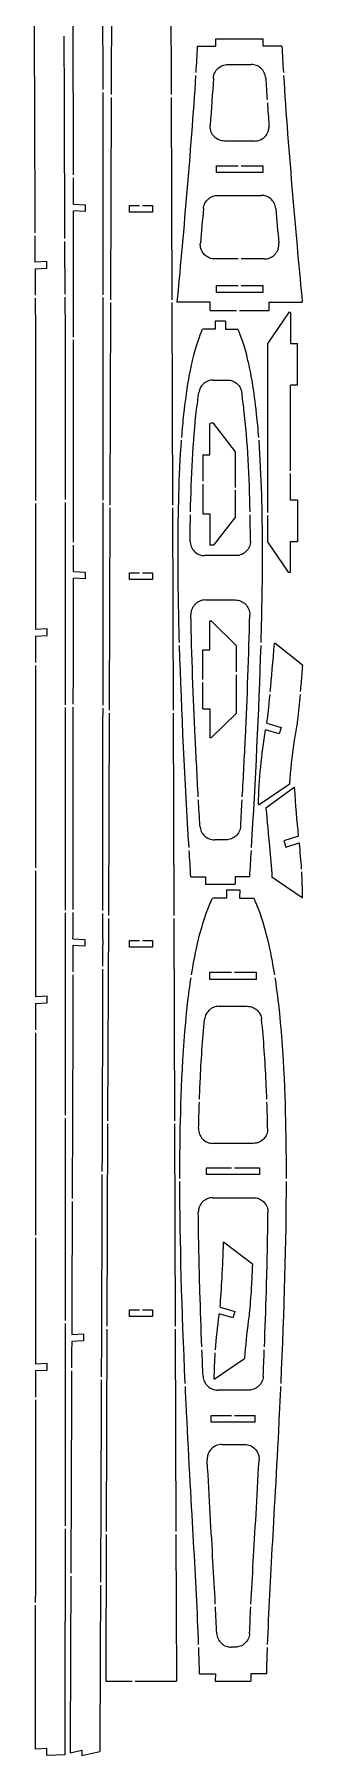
# Model space of a CAD drawing. Header units: millimetres. Extents: x 3 to 99, y 10 to 1219.
# Drawn here: x 5 to 96, y 10 to 597 of the extents above; entities that cross this region are included whole.
import ezdxf

# ---------------------------------------------------------------- set-up
doc = ezdxf.new("R2010")
doc.units = ezdxf.units.MM
doc.layers.get('0').update_dxf_attribs({"linetype": 'CONTINUOUS'})

msp = doc.modelspace()

# ---------------------------------------------------------------- linework, layer by layer
for p, q in [((31.04, 645.44), (30.81, 576.44)), ((50.98, 645.44), (51.21, 576.44)), ((60.16, 592.85), (66.53, 592.85)), ((66.53, 595.44), (82.65, 595.44)), ((66.53, 592.85), (66.53, 595.44)), ((82.65, 592.85), (82.65, 595.44)), ((89.02, 592.85), (82.65, 592.85)), ((70.61, 586.65), (78.57, 586.65)), ((30.8, 575.44), (30.57, 506.44)), ((51.22, 575.44), (51.45, 506.44)), ((79.68, 560.55), (69.49, 560.55)), ((66.65, 552.11), (66.65, 549.83)), ((66.65, 552.11), (74.09, 552.11)), ((75.09, 552.11), (82.53, 552.11)), ((82.53, 552.11), (82.53, 549.83)), ((82.53, 549.83), (66.65, 549.83)), ((67.18, 542.03), (81.99, 542.03)), ((17.92, 538.97), (21.92, 538.81)), ((21.92, 536.54), (17.92, 536.7)), ((21.92, 538.81), (21.92, 536.54)), ((37.07, 536.34), (37.07, 538.61)), ((37.07, 538.61), (40.51, 538.61)), ((44.95, 536.34), (37.07, 536.34)), ((41.51, 538.61), (44.95, 538.61)), ((44.95, 538.61), (44.95, 536.34)), ((8.92, 519.42), (4.92, 519.26)), ((4.92, 516.99), (8.92, 517.15)), ((8.92, 517.35), (8.92, 519.42)), ((8.92, 517.15), (8.92, 517.35)), ((74.09, 520.33), (66.14, 520.33)), ((83.03, 520.33), (75.09, 520.33)), ((66.65, 511.29), (66.65, 508.86)), ((66.65, 511.29), (74.09, 511.29)), ((75.09, 511.29), (82.53, 511.29)), ((82.53, 511.29), (82.53, 508.86)), ((30.56, 505.44), (30.33, 436.44)), ((51.46, 505.44), (51.69, 436.44)), ((64.53, 505.66), (53.24, 505.66)), ((64.53, 502.74), (64.53, 505.66)), ((82.53, 508.86), (66.65, 508.86)), ((84.65, 505.66), (95.93, 505.66)), ((84.65, 502.74), (84.65, 505.66)), ((64.53, 502.74), (73.53, 502.74)), ((66.22, 499.18), (66.24, 496.43)), ((69.81, 499.18), (66.22, 499.18)), ((69.81, 499.18), (69.79, 496.43)), ((74.53, 502.74), (84.65, 502.74)), ((91.23, 501.94), (84.23, 491.62)), ((91.23, 502.08), (91.23, 501.94)), ((91.97, 502.09), (91.97, 491.55)), ((66.24, 496.43), (62.01, 496.43)), ((69.79, 496.43), (74.02, 496.43)), ((84.23, 433.88), (84.23, 491.62)), ((91.97, 491.55), (94.35, 491.55)), ((94.35, 477.36), (94.35, 491.55)), ((65.6, 479.06), (70.43, 479.06)), ((94.35, 477.36), (91.97, 477.36)), ((91.97, 448.14), (91.97, 477.36)), ((64.45, 453.58), (64.45, 464.28)), ((73.18, 454.57), (65.65, 464.32)), ((62.06, 453.58), (64.45, 453.58)), ((62.06, 453.58), (62.06, 444.58)), ((73.18, 442.47), (73.18, 454.57)), ((91.97, 438.14), (91.97, 447.14)), ((62.06, 443.58), (62.06, 433.46)), ((73.18, 432.47), (73.18, 441.47)), ((30.33, 435.44), (30.09, 366.44)), ((51.7, 435.44), (51.93, 366.44)), ((94.35, 438.14), (91.97, 438.14)), ((94.35, 438.14), (94.35, 423.95)), ((62.06, 433.46), (64.45, 433.46)), ((64.45, 433.46), (64.45, 422.76)), ((73.18, 432.47), (65.65, 422.72)), ((84.23, 423.88), (84.23, 432.88)), ((91.23, 413.56), (84.23, 423.88)), ((91.97, 423.95), (94.35, 423.95)), ((91.97, 413.41), (91.97, 423.95)), ((73.35, 419.18), (62.68, 419.18)), ((17.93, 413.73), (21.93, 413.57)), ((17.93, 406.02), (17.93, 411.47)), ((21.93, 411.31), (17.93, 411.47)), ((21.93, 413.57), (21.93, 411.31)), ((37.07, 411.01), (37.07, 413.28)), ((37.07, 413.28), (40.51, 413.28)), ((44.95, 411.01), (37.07, 411.01)), ((41.51, 413.28), (44.95, 413.28)), ((44.95, 413.28), (44.95, 411.01)), ((91.23, 413.42), (91.23, 413.56)), ((5.05, 399.47), (5.05, 394.03)), ((62.92, 404.06), (73.11, 404.06)), ((9.05, 394.19), (5.05, 394.03)), ((9.05, 391.92), (9.05, 394.19)), ((64.5, 387.03), (64.5, 396.84)), ((73.48, 388.59), (64.87, 396.92)), ((5.05, 391.76), (9.05, 391.92)), ((73.48, 388.59), (73.48, 379.59)), ((86.63, 389.36), (86.55, 389.36)), ((96.04, 381.83), (86.63, 389.36)), ((62.11, 376.91), (62.11, 387.03)), ((62.11, 387.03), (64.5, 387.03)), ((62.11, 366.91), (62.11, 375.91)), ((73.48, 378.59), (73.48, 365.35)), ((30.09, 365.44), (29.85, 296.44)), ((51.94, 365.44), (52.17, 296.44)), ((62.11, 366.91), (64.5, 366.91)), ((64.5, 366.91), (64.5, 357.1)), ((73.48, 365.35), (64.87, 357.01)), ((88.09, 358.38), (83.47, 359.84)), ((83.85, 362.09), (88.77, 360.54)), ((88.77, 360.54), (88.09, 358.38)), ((81.23, 334.31), (91.51, 341.31)), ((91.51, 341.31), (91.57, 341.31)), ((83.59, 333.16), (93.16, 340.19)), ((93.16, 340.19), (93.35, 340.19)), ((81.05, 334.31), (81.23, 334.31)), ((94.71, 323.54), (89.72, 321.97)), ((70.03, 322.31), (66, 322.31)), ((89.72, 321.97), (90.4, 319.81)), ((90.4, 319.81), (94.95, 321.25)), ((94.97, 321.05), (94.95, 321.25)), ((57.96, 309.65), (62.95, 309.65)), ((62.95, 309.65), (62.95, 307.16)), ((62.95, 307.16), (73.07, 307.16)), ((70.15, 305.28), (70.17, 302.39)), ((70.15, 305.28), (74.63, 305.28)), ((73.07, 309.65), (73.07, 307.16)), ((78.07, 309.65), (73.07, 309.65)), ((74.63, 305.28), (74.61, 302.39)), ((95.88, 302.56), (85.63, 309.59)), ((70.17, 302.39), (65.39, 302.39)), ((74.61, 302.39), (79.4, 302.39)), ((96.06, 302.56), (95.88, 302.56)), ((29.85, 295.44), (29.61, 226.44)), ((52.18, 295.44), (52.41, 226.44)), ((17.8, 288.5), (21.8, 288.34)), ((21.8, 288.34), (21.8, 288.15)), ((21.8, 288.15), (21.8, 286.08)), ((37.07, 285.68), (37.07, 287.94)), ((37.07, 287.94), (40.51, 287.94)), ((41.51, 287.94), (44.95, 287.94)), ((44.95, 287.94), (44.95, 285.68)), ((21.8, 286.08), (17.8, 286.24)), ((44.95, 285.68), (37.07, 285.68)), ((64.45, 274.67), (64.45, 277.14)), ((64.45, 277.14), (71.89, 277.14)), ((72.89, 277.14), (80.33, 277.14)), ((80.33, 274.67), (80.33, 277.14)), ((80.33, 274.67), (64.45, 274.67)), ((9.05, 268.95), (5.05, 268.79)), ((5.05, 266.52), (9.05, 266.68)), ((9.05, 266.68), (9.05, 268.95)), ((67.59, 265.53), (77.19, 265.53)), ((29.61, 225.44), (29.37, 156.44)), ((52.42, 225.44), (52.65, 156.44)), ((79.22, 218.77), (65.56, 218.77)), ((63.29, 208.16), (63.29, 210.43)), ((63.29, 210.43), (71.89, 210.43)), ((81.5, 208.16), (63.29, 208.16)), ((72.89, 210.43), (81.5, 210.43)), ((81.5, 208.16), (81.5, 210.43)), ((65.45, 200.26), (79.33, 200.26)), ((78.96, 177.56), (69.13, 185.15)), ((37.07, 159.75), (37.07, 162.04)), ((37.07, 162.04), (40.51, 162.04)), ((44.95, 159.75), (37.07, 159.75)), ((41.51, 162.04), (44.95, 162.04)), ((44.95, 162.04), (44.95, 159.75)), ((72.25, 159.26), (67.68, 160.7)), ((67.93, 162.99), (72.93, 161.41)), ((72.93, 161.41), (72.25, 159.26)), ((17.36, 153.57), (21.36, 153.81)), ((21.36, 153.81), (21.36, 151.51)), ((29.37, 155.44), (29.13, 86.44)), ((52.65, 155.44), (52.89, 86.44)), ((21.36, 151.51), (17.36, 151.27)), ((5, 141.29), (9, 141.45)), ((9.01, 143.71), (5.01, 143.55)), ((9, 141.45), (9.01, 143.71)), ((65.94, 138.42), (76.26, 145.47)), ((76.26, 145.47), (76.32, 145.47)), ((77.71, 134.65), (67.08, 134.65)), ((64.87, 123.72), (64.87, 126.03)), ((64.87, 126.03), (71.89, 126.03)), ((79.92, 123.72), (64.87, 123.72)), ((72.89, 126.03), (79.92, 126.03)), ((79.92, 123.72), (79.92, 126.03)), ((68.48, 116.1), (76.31, 116.1)), ((63.57, 110.52), (63.55, 110.89)), ((81.22, 110.52), (81.24, 110.89)), ((29.13, 85.44), (28.96, 35.41)), ((52.89, 85.44), (53.07, 35.41)), ((73.05, 47), (71.73, 47)), ((28.96, 35.41), (37.96, 35.41)), ((38.96, 35.41), (53.07, 35.41)), ((60.95, 37.89), (66.35, 37.89)), ((66.35, 37.89), (66.31, 35.41)), ((66.31, 35.41), (78.48, 35.41)), ((83.83, 37.89), (78.44, 37.89)), ((78.44, 37.89), (78.48, 35.41)), ((8.93, 12.44), (4.93, 12.28)), ((8.92, 10.05), (8.93, 12.44)), ((16.82, 11.88), (16.82, 10.97)), ((16.82, 10.97), (20.82, 11.87)), ((20.82, 11.87), (20.81, 10.04)), ((15.04, 10.3), (8.92, 10.05)), ((20.81, 10.04), (26.94, 11.41))]:
    msp.add_line(p, q)
for points in [[(28.03, 578.15), (28.03, 601.17), (28.02, 624.19), (28.01, 647.15)], [(17.92, 548.97), (17.92, 571.97), (17.91, 594.99), (17.9, 617.97)], [(4.69, 596.48), (4.67, 599.48), (4.66, 602.48), (4.65, 605.48)], [(4.9, 529.26), (4.81, 565.34), (4.71, 588.2), (4.69, 596.48)], [(15.02, 527.35), (14.93, 564.33), (14.84, 587.82), (14.81, 596.35)], [(65.68, 582.01), (65.35, 576.82), (64.98, 571.41), (64.56, 565.86)], [(83.5, 582.01), (83.65, 579.58), (83.81, 577.09), (83.99, 574.57)], [(28.05, 508.15), (28.04, 531.1), (28.04, 554.13), (28.03, 577.15)], [(84.06, 573.57), (84.23, 571.04), (84.42, 568.46), (84.61, 565.86)], [(62.26, 537.52), (61.93, 533.65), (61.58, 529.68), (61.22, 525.71)], [(86.91, 537.52), (87.25, 533.65), (87.6, 529.68), (87.95, 525.71)], [(15.04, 517.35), (15.04, 520.43), (15.03, 523.43), (15.02, 526.35)], [(15.04, 517.35), (15.05, 514.42), (15.06, 511.42), (15.06, 508.35)], [(4.95, 506.99), (4.98, 487), (5.02, 463.94), (5.04, 437.99)], [(15.06, 507.35), (15.1, 487.36), (15.14, 464.31), (15.16, 438.35)], [(28.05, 438.15), (28.05, 461.04), (28.05, 484.06), (28.05, 507.15)], [(17.93, 423.73), (17.93, 446.61), (17.93, 469.63), (17.93, 492.73)], [(5.04, 436.99), (5.05, 425.09), (5.05, 412.57), (5.05, 399.47)], [(17.91, 368.5), (17.92, 380.41), (17.93, 392.92), (17.93, 406.02)], [(57.36, 319.64), (56.05, 341.89), (54.8, 365.77), (54.13, 388.56)], [(78.67, 319.64), (79.98, 341.89), (81.23, 365.77), (81.9, 388.56)], [(5.05, 381.76), (5.06, 358.88), (5.05, 335.86), (5.05, 312.76)], [(83.99, 362.86), (84.29, 364.49), (84.6, 367.64), (84.97, 371.8)], [(15.17, 367.35), (15.17, 344.45), (15.17, 321.43), (15.17, 298.35)], [(17.82, 298.5), (17.86, 318.5), (17.89, 341.55), (17.91, 367.5)], [(27.94, 298.15), (27.98, 318.13), (28.01, 341.18), (28.03, 367.15)], [(61.07, 326.97), (60.9, 329.95), (60.73, 332.95), (60.56, 335.95)], [(74.96, 326.97), (75.13, 329.95), (75.3, 332.95), (75.47, 335.95)], [(95.71, 312.33), (95.53, 315.24), (95.28, 318.15), (94.97, 321.05)], [(15.17, 297.35), (15.17, 274.39), (15.16, 251.37), (15.16, 228.35)], [(27.92, 288.15), (27.93, 291.07), (27.93, 294.07), (27.94, 297.15)], [(27.92, 288.15), (27.91, 285.06), (27.91, 282.06), (27.9, 279.15)], [(17.77, 276.24), (17.69, 240.16), (17.59, 217.29), (17.56, 209.02)], [(27.9, 278.15), (27.81, 241.16), (27.71, 217.68), (27.68, 209.15)], [(56.86, 266.29), (57.24, 269.65), (57.65, 272.61), (58.05, 275.21)], [(87.92, 266.29), (87.54, 269.65), (87.14, 272.61), (86.74, 275.21)], [(5.04, 256.52), (5.04, 233.53), (5.03, 210.51), (5.02, 187.52)], [(60.62, 223.82), (60.68, 226.79), (60.77, 229.8), (60.87, 232.81)], [(84.16, 223.82), (84.1, 226.79), (84.02, 229.8), (83.91, 232.81)], [(15.16, 227.35), (15.15, 204.32), (15.14, 181.3), (15.13, 158.35)], [(17.56, 209.02), (17.55, 206.02), (17.54, 203.02), (17.53, 200.02)], [(27.68, 208.15), (27.6, 185.15), (27.52, 162.15), (27.43, 139.15)], [(56.06, 136.87), (54.91, 162.3), (54.25, 185.35), (54.23, 205.84)], [(88.72, 136.87), (89.87, 162.3), (90.53, 185.35), (90.56, 205.84)], [(66.37, 148.41), (66.66, 152.35), (67.08, 156.27), (67.61, 160.17)], [(15.13, 157.35), (15.12, 134.26), (15.11, 111.24), (15.1, 88.35)], [(62.14, 139.38), (62.01, 142.37), (61.88, 145.37), (61.76, 148.37)], [(82.64, 139.38), (82.77, 142.37), (82.9, 145.37), (83.02, 148.37)], [(17.32, 141.27), (17.23, 118.27), (17.15, 95.27), (17.06, 72.27)], [(27.43, 138.15), (27.34, 115.15), (27.26, 92.15), (27.17, 69.15)], [(56.53, 126.88), (56.38, 129.91), (56.24, 132.91), (56.1, 135.87)], [(88.25, 126.88), (88.4, 129.91), (88.54, 132.91), (88.68, 135.87)], [(5, 131.29), (4.99, 108.17), (4.98, 85.15), (4.96, 62.29)], [(17.05, 71.27), (16.98, 51.47), (16.9, 31.68), (16.82, 11.88)], [(66.8, 51.72), (66.66, 54.73), (66.52, 57.71), (66.37, 60.71)], [(77.99, 51.72), (78.12, 54.73), (78.27, 57.71), (78.42, 60.71)]]:
    msp.add_open_spline(points, degree=3)
for points, knots in [([(60.16, 592.85), (60.16, 592.83), (60.16, 592.82), (60.15, 592.8), (60.01, 589.96), (59.85, 586.97), (59.66, 583.87)], [0.1836096, 0.1836096, 0.1836096, 0.1836096, 0.189178, 0.189178, 0.189178, 1.0212955, 1.0212955, 1.0212955, 1.0212955]), ([(89.02, 592.85), (89.02, 592.83), (89.02, 592.82), (89.02, 592.8), (89.16, 589.96), (89.33, 586.97), (89.52, 583.87)], [0.1836096, 0.1836096, 0.1836096, 0.1836096, 0.189178, 0.189178, 0.189178, 1.0212955, 1.0212955, 1.0212955, 1.0212955]), ([(59.59, 582.87), (58.03, 557.61), (55.07, 525.33), (53.25, 505.72), (53.25, 505.7), (53.24, 505.68), (53.24, 505.66)], [1.110257, 1.110257, 1.110257, 1.110257, 7.83847, 7.83847, 7.83847, 7.845971, 7.845971, 7.845971, 7.845971]), ([(65.68, 582.01), (65.72, 582.66), (65.88, 583.28), (66.16, 583.86), (66.44, 584.44), (66.83, 584.96), (67.31, 585.39), (67.76, 585.79), (68.28, 586.11), (68.84, 586.32), (69.41, 586.54), (70, 586.65), (70.61, 586.65)], [0, 0, 0, 0, 0.1953222, 0.1953222, 0.1953222, 0.3906445, 0.3906445, 0.3906445, 0.5736154, 0.5736154, 0.5736154, 0.7565864, 0.7565864, 0.7565864, 0.7565864]), ([(83.5, 582.01), (83.46, 582.66), (83.29, 583.28), (83.01, 583.86), (82.73, 584.44), (82.34, 584.96), (81.86, 585.39), (81.41, 585.79), (80.89, 586.11), (80.33, 586.32), (79.77, 586.54), (79.17, 586.65), (78.57, 586.65)], [0, 0, 0, 0, 0.1953222, 0.1953222, 0.1953222, 0.3906445, 0.3906445, 0.3906445, 0.5736154, 0.5736154, 0.5736154, 0.7565864, 0.7565864, 0.7565864, 0.7565864]), ([(89.58, 582.87), (91.15, 557.61), (94.1, 525.33), (95.93, 505.72), (95.93, 505.7), (95.93, 505.68), (95.93, 505.66)], [1.110257, 1.110257, 1.110257, 1.110257, 7.83847, 7.83847, 7.83847, 7.845971, 7.845971, 7.845971, 7.845971]), ([(69.49, 560.55), (68.85, 560.55), (68.21, 560.68), (67.61, 560.92), (67.02, 561.17), (66.48, 561.53), (66.02, 561.98), (65.56, 562.43), (65.2, 562.97), (64.94, 563.56), (64.79, 563.92), (64.68, 564.3), (64.62, 564.69), (64.55, 565.08), (64.53, 565.47), (64.56, 565.86)], [0, 0, 0, 0, 0.1953222, 0.1953222, 0.1953222, 0.3906445, 0.3906445, 0.3906445, 0.5859667, 0.5859667, 0.5859667, 0.7053488, 0.7053488, 0.7053488, 0.8247308, 0.8247308, 0.8247308, 0.8247308]), ([(79.68, 560.55), (80.33, 560.55), (80.97, 560.68), (81.56, 560.92), (82.16, 561.17), (82.7, 561.53), (83.16, 561.98), (83.61, 562.43), (83.98, 562.97), (84.23, 563.56), (84.38, 563.92), (84.49, 564.3), (84.56, 564.69), (84.62, 565.08), (84.64, 565.47), (84.61, 565.86)], [0, 0, 0, 0, 0.1953222, 0.1953222, 0.1953222, 0.3906445, 0.3906445, 0.3906445, 0.5859667, 0.5859667, 0.5859667, 0.7053488, 0.7053488, 0.7053488, 0.8247308, 0.8247308, 0.8247308, 0.8247308]), ([(17.92, 538.97), (17.92, 538.99), (17.92, 539.01), (17.92, 539.03), (17.92, 542.01), (17.92, 544.99), (17.92, 547.97)], [-25.5441412, -25.5441412, -25.5441412, -25.5441412, -25.5385438, -25.5385438, -25.5385438, -24.6704032, -24.6704032, -24.6704032, -24.6704032]), ([(62.26, 537.52), (62.32, 538.16), (62.5, 538.78), (62.79, 539.35), (63.09, 539.92), (63.49, 540.43), (63.98, 540.85), (64.42, 541.23), (64.93, 541.53), (65.48, 541.73), (66.02, 541.93), (66.6, 542.03), (67.18, 542.03)], [0, 0, 0, 0, 0.1953222, 0.1953222, 0.1953222, 0.3906445, 0.3906445, 0.3906445, 0.567561, 0.567561, 0.567561, 0.7444776, 0.7444776, 0.7444776, 0.7444776]), ([(86.91, 537.52), (86.86, 538.16), (86.68, 538.78), (86.38, 539.35), (86.09, 539.92), (85.69, 540.43), (85.2, 540.85), (84.75, 541.23), (84.25, 541.53), (83.7, 541.73), (83.15, 541.93), (82.57, 542.03), (81.99, 542.03)], [0, 0, 0, 0, 0.1953222, 0.1953222, 0.1953222, 0.3906445, 0.3906445, 0.3906445, 0.567561, 0.567561, 0.567561, 0.7444776, 0.7444776, 0.7444776, 0.7444776]), ([(17.93, 493.73), (17.93, 508.01), (17.93, 522.32), (17.92, 536.64), (17.92, 536.66), (17.92, 536.68), (17.92, 536.7)], [-29.942484, -29.942484, -29.942484, -29.942484, -25.77021, -25.77021, -25.77021, -25.764146, -25.764146, -25.764146, -25.764146]), ([(4.92, 519.26), (4.92, 519.28), (4.92, 519.3), (4.92, 519.32), (4.91, 522.38), (4.91, 525.36), (4.9, 528.26)], [-211.78396, -211.78396, -211.78396, -211.78396, -211.774534, -211.774534, -211.774534, -210.384424, -210.384424, -210.384424, -210.384424]), ([(66.14, 520.33), (65.5, 520.33), (64.86, 520.46), (64.27, 520.7), (63.67, 520.94), (63.13, 521.3), (62.67, 521.75), (62.22, 522.21), (61.85, 522.74), (61.6, 523.33), (61.44, 523.71), (61.33, 524.1), (61.26, 524.5), (61.2, 524.9), (61.19, 525.31), (61.22, 525.71)], [0, 0, 0, 0, 0.1953222, 0.1953222, 0.1953222, 0.3906445, 0.3906445, 0.3906445, 0.5859667, 0.5859667, 0.5859667, 0.7090085, 0.7090085, 0.7090085, 0.8320503, 0.8320503, 0.8320503, 0.8320503]), ([(83.03, 520.33), (83.67, 520.33), (84.31, 520.46), (84.91, 520.7), (85.5, 520.94), (86.04, 521.3), (86.5, 521.75), (86.96, 522.21), (87.32, 522.74), (87.58, 523.33), (87.73, 523.71), (87.85, 524.1), (87.91, 524.5), (87.97, 524.9), (87.99, 525.31), (87.95, 525.71)], [0, 0, 0, 0, 0.1953222, 0.1953222, 0.1953222, 0.3906445, 0.3906445, 0.3906445, 0.5859667, 0.5859667, 0.5859667, 0.7090085, 0.7090085, 0.7090085, 0.8320503, 0.8320503, 0.8320503, 0.8320503]), ([(4.92, 516.99), (4.92, 516.97), (4.92, 516.95), (4.92, 516.93), (4.93, 514.03), (4.94, 511.04), (4.94, 507.99)], [-52.456758, -52.456758, -52.456758, -52.456758, -52.448136, -52.448136, -52.448136, -51.146357, -51.146357, -51.146357, -51.146357]), ([(91.97, 502.09), (91.95, 502.09), (91.93, 502.09), (91.91, 502.09), (91.71, 502.09), (91.5, 502.09), (91.29, 502.08), (91.27, 502.08), (91.25, 502.08), (91.23, 502.08)], [-0.0061045, -0.0061045, -0.0061045, -0.0061045, 0, 0, 0, 0.06191727, 0.06191727, 0.06191727, 0.06779531, 0.06779531, 0.06779531, 0.06779531]), ([(54.89, 459.52), (55.1, 462.21), (55.34, 464.85), (55.61, 467.41), (56.52, 475.86), (57.62, 481.69), (58.58, 485.77), (59.75, 490.74), (60.98, 494.13), (61.99, 496.39), (62, 496.4), (62, 496.42), (62.01, 496.43)], [14.65139, 14.65139, 14.65139, 14.65139, 15.446509, 15.446509, 15.446509, 18.070618, 18.070618, 18.070618, 21.269561, 21.269561, 21.269561, 21.286367, 21.286367, 21.286367, 21.286367]), ([(81.14, 459.52), (80.93, 462.21), (80.69, 464.85), (80.41, 467.41), (79.51, 475.86), (78.41, 481.69), (77.45, 485.77), (76.28, 490.74), (75.04, 494.13), (74.04, 496.39), (74.03, 496.4), (74.02, 496.42), (74.02, 496.43)], [14.65139, 14.65139, 14.65139, 14.65139, 15.446509, 15.446509, 15.446509, 18.070618, 18.070618, 18.070618, 21.269561, 21.269561, 21.269561, 21.286367, 21.286367, 21.286367, 21.286367]), ([(65.6, 479.06), (64.96, 479.06), (64.32, 478.93), (63.73, 478.69), (63.13, 478.45), (62.59, 478.09), (62.13, 477.64), (61.75, 477.26), (61.44, 476.83), (61.2, 476.36), (60.96, 475.89), (60.8, 475.38), (60.72, 474.85)], [0, 0, 0, 0, 0.1953222, 0.1953222, 0.1953222, 0.3906445, 0.3906445, 0.3906445, 0.5517312, 0.5517312, 0.5517312, 0.7128179, 0.7128179, 0.7128179, 0.7128179]), ([(70.43, 479.06), (71.07, 479.06), (71.71, 478.93), (72.3, 478.69), (72.9, 478.45), (73.44, 478.09), (73.9, 477.64), (74.27, 477.26), (74.59, 476.83), (74.83, 476.36), (75.07, 475.89), (75.23, 475.38), (75.31, 474.85)], [0, 0, 0, 0, 0.1953222, 0.1953222, 0.1953222, 0.3906445, 0.3906445, 0.3906445, 0.5517312, 0.5517312, 0.5517312, 0.7128179, 0.7128179, 0.7128179, 0.7128179]), ([(57.86, 434.14), (58.1, 445.74), (58.68, 458.25), (59.94, 469), (60.16, 470.89), (60.42, 472.86), (60.72, 474.85)], [-0.526375, -0.526375, -0.526375, -0.526375, -0.3301751, -0.3301751, -0.3301751, -0.2956415, -0.2956415, -0.2956415, -0.2956415]), ([(78.16, 434.14), (77.93, 445.74), (77.35, 458.25), (76.09, 469), (75.87, 470.89), (75.61, 472.86), (75.31, 474.85)], [-0.526375, -0.526375, -0.526375, -0.526375, -0.3301751, -0.3301751, -0.3301751, -0.2956415, -0.2956415, -0.2956415, -0.2956415]), ([(65.65, 464.32), (65.64, 464.32), (65.62, 464.32), (65.61, 464.32), (65.25, 464.31), (64.88, 464.29), (64.51, 464.28), (64.49, 464.28), (64.47, 464.28), (64.45, 464.28)], [1.56833236, 1.56833236, 1.56833236, 1.56833236, 1.56999256, 1.56999256, 1.56999256, 1.62958281, 1.62958281, 1.62958281, 1.63270349, 1.63270349, 1.63270349, 1.63270349]), ([(54.1, 389.56), (53.78, 400.72), (53.6, 411.61), (53.61, 421.9), (53.64, 433.43), (53.92, 446.45), (54.81, 458.52)], [7.82999, 7.82999, 7.82999, 7.82999, 11.001882, 11.001882, 11.001882, 14.553382, 14.553382, 14.553382, 14.553382]), ([(81.93, 389.56), (82.25, 400.72), (82.43, 411.61), (82.41, 421.9), (82.39, 433.43), (82.11, 446.45), (81.21, 458.52)], [7.82999, 7.82999, 7.82999, 7.82999, 11.001882, 11.001882, 11.001882, 14.553382, 14.553382, 14.553382, 14.553382]), ([(15.16, 437.35), (15.17, 425.33), (15.17, 412.69), (15.17, 399.45), (15.17, 389.11), (15.17, 378.74), (15.17, 368.35)], [-42.454973, -42.454973, -42.454973, -42.454973, -38.534972, -38.534972, -38.534972, -35.474813, -35.474813, -35.474813, -35.474813]), ([(28.03, 368.15), (28.04, 380.16), (28.05, 392.8), (28.05, 406.04), (28.05, 416.38), (28.05, 426.75), (28.05, 437.15)], [-42.454973, -42.454973, -42.454973, -42.454973, -38.534972, -38.534972, -38.534972, -35.474813, -35.474813, -35.474813, -35.474813]), ([(57.74, 424.14), (57.74, 424.28), (57.74, 424.41), (57.74, 424.54), (57.76, 427.32), (57.79, 430.2), (57.84, 433.14)], [-0.58451254, -0.58451254, -0.58451254, -0.58451254, -0.58210464, -0.58210464, -0.58210464, -0.53202669, -0.53202669, -0.53202669, -0.53202669]), ([(78.29, 424.14), (78.29, 424.28), (78.28, 424.41), (78.28, 424.54), (78.27, 427.32), (78.24, 430.2), (78.18, 433.14)], [-0.58451254, -0.58451254, -0.58451254, -0.58451254, -0.58210464, -0.58210464, -0.58210464, -0.53202669, -0.53202669, -0.53202669, -0.53202669]), ([(17.93, 413.73), (17.93, 413.75), (17.93, 413.77), (17.93, 413.79), (17.93, 416.77), (17.93, 419.75), (17.93, 422.73)], [-37.7747167, -37.7747167, -37.7747167, -37.7747167, -37.769035, -37.769035, -37.769035, -36.8886684, -36.8886684, -36.8886684, -36.8886684]), ([(57.74, 424.14), (57.74, 423.5), (57.86, 422.86), (58.1, 422.27), (58.34, 421.67), (58.7, 421.13), (59.15, 420.67), (59.6, 420.21), (60.13, 419.84), (60.72, 419.58), (61.03, 419.45), (61.35, 419.35), (61.68, 419.28), (62.01, 419.21), (62.35, 419.18), (62.68, 419.18)], [0, 0, 0, 0, 0.1953222, 0.1953222, 0.1953222, 0.3906445, 0.3906445, 0.3906445, 0.5859667, 0.5859667, 0.5859667, 0.6878976, 0.6878976, 0.6878976, 0.7898284, 0.7898284, 0.7898284, 0.7898284]), ([(65.65, 422.72), (65.64, 422.72), (65.62, 422.72), (65.61, 422.72), (65.25, 422.73), (64.88, 422.74), (64.51, 422.76), (64.49, 422.76), (64.47, 422.76), (64.45, 422.76)], [1.56833236, 1.56833236, 1.56833236, 1.56833236, 1.56999256, 1.56999256, 1.56999256, 1.62958281, 1.62958281, 1.62958281, 1.63270349, 1.63270349, 1.63270349, 1.63270349]), ([(78.29, 424.14), (78.29, 423.5), (78.17, 422.86), (77.92, 422.27), (77.68, 421.67), (77.33, 421.13), (76.88, 420.67), (76.43, 420.21), (75.89, 419.84), (75.3, 419.58), (74.99, 419.45), (74.67, 419.35), (74.35, 419.28), (74.02, 419.21), (73.68, 419.18), (73.35, 419.18)], [0, 0, 0, 0, 0.1953222, 0.1953222, 0.1953222, 0.3906445, 0.3906445, 0.3906445, 0.5859667, 0.5859667, 0.5859667, 0.6878976, 0.6878976, 0.6878976, 0.7898284, 0.7898284, 0.7898284, 0.7898284]), ([(91.97, 413.41), (91.95, 413.41), (91.93, 413.41), (91.91, 413.41), (91.71, 413.41), (91.5, 413.42), (91.29, 413.42), (91.27, 413.42), (91.25, 413.42), (91.23, 413.42)], [-0.0061045, -0.0061045, -0.0061045, -0.0061045, 0, 0, 0, 0.06191727, 0.06191727, 0.06191727, 0.06779531, 0.06779531, 0.06779531, 0.06779531]), ([(62.92, 404.06), (62.27, 404.06), (61.64, 403.93), (61.04, 403.69), (60.45, 403.45), (59.9, 403.09), (59.45, 402.64), (58.99, 402.18), (58.62, 401.65), (58.37, 401.05), (58.23, 400.73), (58.13, 400.4), (58.07, 400.06), (58, 399.71), (57.97, 399.36), (57.98, 399.01)], [0, 0, 0, 0, 0.1953222, 0.1953222, 0.1953222, 0.3906445, 0.3906445, 0.3906445, 0.5859667, 0.5859667, 0.5859667, 0.6920744, 0.6920744, 0.6920744, 0.7981821, 0.7981821, 0.7981821, 0.7981821]), ([(73.11, 404.06), (73.76, 404.06), (74.39, 403.93), (74.99, 403.69), (75.58, 403.45), (76.12, 403.09), (76.58, 402.64), (77.04, 402.18), (77.41, 401.65), (77.66, 401.05), (77.79, 400.73), (77.9, 400.4), (77.96, 400.06), (78.03, 399.71), (78.06, 399.36), (78.05, 399.01)], [0, 0, 0, 0, 0.1953222, 0.1953222, 0.1953222, 0.3906445, 0.3906445, 0.3906445, 0.5859667, 0.5859667, 0.5859667, 0.6920744, 0.6920744, 0.6920744, 0.7981821, 0.7981821, 0.7981821, 0.7981821]), ([(60.51, 336.95), (60.13, 343.87), (59.77, 350.75), (59.47, 357.18), (58.82, 370.87), (58.28, 385.1), (57.98, 399.01)], [-1.080579, -1.080579, -1.080579, -1.080579, -0.9687682, -0.9687682, -0.9687682, -0.7309724, -0.7309724, -0.7309724, -0.7309724]), ([(64.87, 396.92), (64.86, 396.92), (64.85, 396.92), (64.84, 396.92), (64.74, 396.89), (64.65, 396.87), (64.55, 396.85), (64.53, 396.84), (64.52, 396.84), (64.5, 396.84)], [1.3352194, 1.3352194, 1.3352194, 1.3352194, 1.33718732, 1.33718732, 1.33718732, 1.35505102, 1.35505102, 1.35505102, 1.35787992, 1.35787992, 1.35787992, 1.35787992]), ([(75.52, 336.95), (75.9, 343.87), (76.26, 350.75), (76.56, 357.18), (77.2, 370.87), (77.75, 385.1), (78.05, 399.01)], [-1.080579, -1.080579, -1.080579, -1.080579, -0.9687682, -0.9687682, -0.9687682, -0.7309724, -0.7309724, -0.7309724, -0.7309724]), ([(5.05, 391.76), (5.05, 391.74), (5.05, 391.72), (5.05, 391.7), (5.05, 388.72), (5.05, 385.74), (5.05, 382.76)], [-37.7747167, -37.7747167, -37.7747167, -37.7747167, -37.769035, -37.769035, -37.769035, -36.8886684, -36.8886684, -36.8886684, -36.8886684]), ([(85.06, 372.8), (85.47, 377.41), (85.94, 383.12), (86.54, 389.31), (86.54, 389.33), (86.54, 389.35), (86.55, 389.36)], [0.5376993, 0.5376993, 0.5376993, 0.5376993, 1.0699149, 1.0699149, 1.0699149, 1.0714694, 1.0714694, 1.0714694, 1.0714694]), ([(96.04, 381.83), (96.04, 381.82), (96.04, 381.81), (96.04, 381.8), (95.86, 379.73), (95.69, 377.75), (95.53, 375.89), (95.45, 374.88), (95.36, 373.86), (95.28, 372.86)], [-0.9830175, -0.9830175, -0.9830175, -0.9830175, -0.9817974, -0.9817974, -0.9817974, -0.7447161, -0.7447161, -0.7447161, -0.6161767, -0.6161767, -0.6161767, -0.6161767]), ([(95.2, 371.87), (95.06, 370.32), (94.93, 368.81), (94.8, 367.41), (94.65, 365.83), (94.5, 364.39), (94.34, 363.11), (94.24, 362.3), (94.14, 361.56), (94, 360.79)], [-0.573317, -0.573317, -0.573317, -0.573317, -0.372358, -0.372358, -0.372358, -0.145061, -0.145061, -0.145061, 0, 0, 0, 0]), ([(81.05, 334.31), (81.05, 334.33), (81.05, 334.35), (81.05, 334.37), (81.19, 342.94), (82.07, 351.41), (83.46, 359.77), (83.46, 359.79), (83.47, 359.82), (83.47, 359.84)], [0.055798, 0.055798, 0.055798, 0.055798, 0.061897, 0.061897, 0.061897, 2.633721, 2.633721, 2.633721, 2.640719, 2.640719, 2.640719, 2.640719]), ([(83.85, 362.09), (83.86, 362.11), (83.86, 362.12), (83.86, 362.14), (83.91, 362.38), (83.95, 362.62), (83.99, 362.86)], [2.87177218, 2.87177218, 2.87177218, 2.87177218, 2.8771031, 2.8771031, 2.8771031, 2.95070581, 2.95070581, 2.95070581, 2.95070581]), ([(94, 360.79), (93.69, 359.03), (93.39, 357.28), (93.13, 355.54), (92.41, 350.8), (91.88, 346.08), (91.57, 341.37), (91.57, 341.35), (91.57, 341.33), (91.57, 341.31)], [-2.9134, -2.9134, -2.9134, -2.9134, -2.354288, -2.354288, -2.354288, -0.831233, -0.831233, -0.831233, -0.825201, -0.825201, -0.825201, -0.825201]), ([(64.87, 357.01), (64.86, 357.01), (64.85, 357.01), (64.84, 357.02), (64.74, 357.04), (64.65, 357.06), (64.55, 357.09), (64.53, 357.09), (64.52, 357.09), (64.5, 357.1)], [1.3352194, 1.3352194, 1.3352194, 1.3352194, 1.33718732, 1.33718732, 1.33718732, 1.35505102, 1.35505102, 1.35505102, 1.35787992, 1.35787992, 1.35787992, 1.35787992]), ([(94.71, 323.54), (94.71, 323.56), (94.71, 323.57), (94.71, 323.59), (94.2, 328.71), (93.73, 334.15), (93.35, 340.14), (93.35, 340.16), (93.35, 340.17), (93.35, 340.19)], [0.248406, 0.248406, 0.248406, 0.248406, 0.253185, 0.253185, 0.253185, 1.764441, 1.764441, 1.764441, 1.769172, 1.769172, 1.769172, 1.769172]), ([(83.59, 333.16), (83.59, 333.15), (83.59, 333.14), (83.59, 333.13), (83.96, 328.44), (84.38, 324.09), (84.81, 319.94)], [-1.235536, -1.235536, -1.235536, -1.235536, -1.232616, -1.232616, -1.232616, 0, 0, 0, 0]), ([(61.07, 326.97), (61.1, 326.33), (61.27, 325.7), (61.54, 325.12), (61.82, 324.54), (62.21, 324.02), (62.69, 323.58), (63.14, 323.18), (63.66, 322.86), (64.22, 322.64), (64.79, 322.42), (65.39, 322.31), (66, 322.31)], [0, 0, 0, 0, 0.1953222, 0.1953222, 0.1953222, 0.3906445, 0.3906445, 0.3906445, 0.5748362, 0.5748362, 0.5748362, 0.759028, 0.759028, 0.759028, 0.759028]), ([(74.96, 326.97), (74.92, 326.33), (74.76, 325.7), (74.48, 325.12), (74.21, 324.54), (73.82, 324.02), (73.34, 323.58), (72.89, 323.18), (72.37, 322.86), (71.8, 322.64), (71.24, 322.42), (70.64, 322.31), (70.03, 322.31)], [0, 0, 0, 0, 0.1953222, 0.1953222, 0.1953222, 0.3906445, 0.3906445, 0.3906445, 0.5748362, 0.5748362, 0.5748362, 0.759028, 0.759028, 0.759028, 0.759028]), ([(57.96, 309.65), (57.96, 309.67), (57.96, 309.69), (57.96, 309.71), (57.78, 312.65), (57.6, 315.63), (57.42, 318.64)], [0.2928699, 0.2928699, 0.2928699, 0.2928699, 0.2984656, 0.2984656, 0.2984656, 1.1743891, 1.1743891, 1.1743891, 1.1743891]), ([(78.07, 309.65), (78.07, 309.67), (78.07, 309.69), (78.07, 309.71), (78.25, 312.65), (78.43, 315.63), (78.61, 318.64)], [0.2928699, 0.2928699, 0.2928699, 0.2928699, 0.2984656, 0.2984656, 0.2984656, 1.1743891, 1.1743891, 1.1743891, 1.1743891]), ([(84.81, 319.94), (85.18, 316.49), (85.45, 313.05), (85.63, 309.62), (85.63, 309.61), (85.63, 309.6), (85.63, 309.59)], [-1.912705, -1.912705, -1.912705, -1.912705, -0.815654, -0.815654, -0.815654, -0.812496, -0.812496, -0.812496, -0.812496]), ([(5.05, 311.76), (5.05, 297.48), (5.05, 283.17), (5.05, 268.85), (5.05, 268.83), (5.05, 268.81), (5.05, 268.79)], [-29.942484, -29.942484, -29.942484, -29.942484, -25.77021, -25.77021, -25.77021, -25.764146, -25.764146, -25.764146, -25.764146]), ([(96.06, 302.56), (96.06, 302.58), (96.06, 302.6), (96.06, 302.62), (96.04, 305.54), (95.94, 308.44), (95.77, 311.33)], [0.055841, 0.055841, 0.055841, 0.055841, 0.0618959, 0.0618959, 0.0618959, 0.9367802, 0.9367802, 0.9367802, 0.9367802]), ([(58.2, 276.2), (58.75, 279.67), (59.29, 282.48), (59.76, 284.73), (61.37, 292.34), (63.01, 296.92), (64.22, 299.83), (64.53, 300.58), (64.91, 301.44), (65.37, 302.36), (65.38, 302.37), (65.38, 302.38), (65.39, 302.39)], [1.14231, 1.14231, 1.14231, 1.14231, 2.535385, 2.535385, 2.535385, 7.227906, 7.227906, 7.227906, 8.450919, 8.450919, 8.450919, 8.465775, 8.465775, 8.465775, 8.465775]), ([(86.58, 276.2), (86.04, 279.67), (85.5, 282.48), (85.02, 284.73), (83.41, 292.34), (81.78, 296.92), (80.57, 299.83), (80.25, 300.58), (79.87, 301.44), (79.41, 302.36), (79.41, 302.37), (79.4, 302.38), (79.4, 302.39)], [1.14231, 1.14231, 1.14231, 1.14231, 2.535385, 2.535385, 2.535385, 7.227906, 7.227906, 7.227906, 8.450919, 8.450919, 8.450919, 8.465775, 8.465775, 8.465775, 8.465775]), ([(17.8, 288.5), (17.8, 288.52), (17.8, 288.54), (17.8, 288.56), (17.81, 291.47), (17.81, 294.45), (17.82, 297.5)], [-52.456758, -52.456758, -52.456758, -52.456758, -52.448136, -52.448136, -52.448136, -51.146357, -51.146357, -51.146357, -51.146357]), ([(17.8, 286.24), (17.8, 286.22), (17.8, 286.2), (17.8, 286.17), (17.79, 283.11), (17.78, 280.13), (17.78, 277.24)], [-211.78396, -211.78396, -211.78396, -211.78396, -211.774534, -211.774534, -211.774534, -210.384424, -210.384424, -210.384424, -210.384424]), ([(5.05, 266.52), (5.05, 266.51), (5.05, 266.49), (5.05, 266.47), (5.05, 263.49), (5.04, 260.51), (5.04, 257.52)], [-25.5441412, -25.5441412, -25.5441412, -25.5441412, -25.5385438, -25.5385438, -25.5385438, -24.6704032, -24.6704032, -24.6704032, -24.6704032]), ([(54.22, 206.84), (54.22, 211.02), (54.25, 215.09), (54.3, 219.05), (54.47, 231.25), (54.97, 249.68), (56.86, 266.29)], [13.318098, 13.318098, 13.318098, 13.318098, 15.045081, 15.045081, 15.045081, 20.363491, 20.363491, 20.363491, 20.363491]), ([(67.59, 265.53), (66.95, 265.53), (66.31, 265.4), (65.72, 265.16), (65.12, 264.92), (64.58, 264.56), (64.12, 264.11), (63.72, 263.71), (63.39, 263.24), (63.14, 262.72), (62.89, 262.21), (62.74, 261.66), (62.68, 261.09)], [0, 0, 0, 0, 0.1953222, 0.1953222, 0.1953222, 0.3906445, 0.3906445, 0.3906445, 0.563693, 0.563693, 0.563693, 0.7367415, 0.7367415, 0.7367415, 0.7367415]), ([(77.19, 265.53), (77.83, 265.53), (78.47, 265.4), (79.07, 265.16), (79.66, 264.92), (80.2, 264.56), (80.66, 264.11), (81.07, 263.71), (81.4, 263.24), (81.65, 262.72), (81.89, 262.21), (82.05, 261.66), (82.1, 261.09)], [0, 0, 0, 0, 0.1953222, 0.1953222, 0.1953222, 0.3906445, 0.3906445, 0.3906445, 0.563693, 0.563693, 0.563693, 0.7367415, 0.7367415, 0.7367415, 0.7367415]), ([(90.56, 206.84), (90.56, 211.02), (90.54, 215.09), (90.48, 219.05), (90.32, 231.25), (89.82, 249.68), (87.92, 266.29)], [13.318098, 13.318098, 13.318098, 13.318098, 15.045081, 15.045081, 15.045081, 20.363491, 20.363491, 20.363491, 20.363491]), ([(60.9, 233.81), (60.98, 235.79), (61.06, 237.77), (61.15, 239.74), (61.48, 246.8), (61.97, 254.12), (62.68, 261.09)], [1.474041, 1.474041, 1.474041, 1.474041, 2.048677, 2.048677, 2.048677, 4.114361, 4.114361, 4.114361, 4.114361]), ([(83.88, 233.81), (83.81, 235.79), (83.73, 237.77), (83.63, 239.74), (83.3, 246.8), (82.81, 254.12), (82.1, 261.09)], [1.474041, 1.474041, 1.474041, 1.474041, 2.048677, 2.048677, 2.048677, 4.114361, 4.114361, 4.114361, 4.114361]), ([(60.62, 223.82), (60.61, 223.17), (60.72, 222.53), (60.96, 221.93), (61.19, 221.33), (61.53, 220.78), (61.98, 220.32), (62.42, 219.85), (62.95, 219.47), (63.53, 219.21), (63.85, 219.07), (64.18, 218.96), (64.53, 218.88), (64.87, 218.81), (65.21, 218.77), (65.56, 218.77)], [0, 0, 0, 0, 0.1953222, 0.1953222, 0.1953222, 0.3906445, 0.3906445, 0.3906445, 0.5859667, 0.5859667, 0.5859667, 0.6918448, 0.6918448, 0.6918448, 0.7977228, 0.7977228, 0.7977228, 0.7977228]), ([(84.16, 223.82), (84.17, 223.17), (84.06, 222.53), (83.83, 221.93), (83.6, 221.33), (83.25, 220.78), (82.81, 220.32), (82.37, 219.85), (81.84, 219.47), (81.25, 219.21), (80.93, 219.07), (80.6, 218.96), (80.26, 218.88), (79.92, 218.81), (79.57, 218.77), (79.22, 218.77)], [0, 0, 0, 0, 0.1953222, 0.1953222, 0.1953222, 0.3906445, 0.3906445, 0.3906445, 0.5859667, 0.5859667, 0.5859667, 0.6918448, 0.6918448, 0.6918448, 0.7977228, 0.7977228, 0.7977228, 0.7977228]), ([(65.45, 200.26), (64.81, 200.26), (64.17, 200.14), (63.58, 199.89), (62.98, 199.65), (62.44, 199.29), (61.98, 198.84), (61.52, 198.39), (61.16, 197.85), (60.91, 197.26), (60.77, 196.94), (60.67, 196.62), (60.61, 196.28), (60.54, 195.95), (60.51, 195.61), (60.51, 195.27)], [0, 0, 0, 0, 0.1953222, 0.1953222, 0.1953222, 0.3906445, 0.3906445, 0.3906445, 0.5859667, 0.5859667, 0.5859667, 0.6892875, 0.6892875, 0.6892875, 0.7926082, 0.7926082, 0.7926082, 0.7926082]), ([(79.33, 200.26), (79.98, 200.26), (80.61, 200.14), (81.21, 199.89), (81.8, 199.65), (82.35, 199.29), (82.8, 198.84), (83.26, 198.39), (83.63, 197.85), (83.88, 197.26), (84.01, 196.94), (84.11, 196.62), (84.18, 196.28), (84.24, 195.95), (84.28, 195.61), (84.27, 195.27)], [0, 0, 0, 0, 0.1953222, 0.1953222, 0.1953222, 0.3906445, 0.3906445, 0.3906445, 0.5859667, 0.5859667, 0.5859667, 0.6892875, 0.6892875, 0.6892875, 0.7926082, 0.7926082, 0.7926082, 0.7926082]), ([(17.53, 199.02), (17.47, 183.89), (17.42, 168.76), (17.36, 153.63), (17.36, 153.61), (17.36, 153.59), (17.36, 153.57)], [-185.752744, -185.752744, -185.752744, -185.752744, -153.832934, -153.832934, -153.832934, -153.787926, -153.787926, -153.787926, -153.787926]), ([(61.72, 149.37), (61.48, 155.67), (61.25, 161.97), (61.07, 168.24), (60.8, 177.19), (60.6, 186.27), (60.51, 195.27)], [1.472635, 1.472635, 1.472635, 1.472635, 3.352314, 3.352314, 3.352314, 6.036185, 6.036185, 6.036185, 6.036185]), ([(83.06, 149.37), (83.31, 155.67), (83.53, 161.97), (83.72, 168.24), (83.98, 177.19), (84.18, 186.27), (84.27, 195.27)], [1.472635, 1.472635, 1.472635, 1.472635, 3.352314, 3.352314, 3.352314, 6.036185, 6.036185, 6.036185, 6.036185]), ([(5.02, 186.52), (5.02, 172.2), (5.01, 157.89), (5.01, 143.62), (5.01, 143.59), (5.01, 143.57), (5.01, 143.55)], [-17.779792, -17.779792, -17.779792, -17.779792, -13.606013, -13.606013, -13.606013, -13.599926, -13.599926, -13.599926, -13.599926]), ([(67.93, 162.99), (67.94, 163), (67.94, 163.02), (67.94, 163.04), (68.47, 168.57), (68.83, 176.88), (69.13, 185.03), (69.13, 185.07), (69.13, 185.11), (69.13, 185.15)], [0.250134, 0.250134, 0.250134, 0.250134, 0.25397, 0.25397, 0.25397, 1.569994, 1.569994, 1.569994, 1.576271, 1.576271, 1.576271, 1.576271]), ([(78.96, 177.56), (78.96, 177.55), (78.96, 177.54), (78.96, 177.53), (78.86, 175.24), (78.75, 172.94), (78.63, 170.72), (78.45, 167.46), (78.24, 164.38), (77.98, 161.71), (77.88, 160.69), (77.77, 159.72), (77.64, 158.8)], [-1.225222, -1.225222, -1.225222, -1.225222, -1.223394, -1.223394, -1.223394, -0.820117, -0.820117, -0.820117, -0.227691, -0.227691, -0.227691, 0, 0, 0, 0]), ([(67.61, 160.17), (67.63, 160.32), (67.65, 160.47), (67.67, 160.62), (67.68, 160.65), (67.68, 160.67), (67.68, 160.7)], [0, 0, 0, 0, 0.04485883, 0.04485883, 0.04485883, 0.05169602, 0.05169602, 0.05169602, 0.05169602]), ([(77.64, 158.8), (77.61, 158.61), (77.59, 158.41), (77.56, 158.22), (77, 153.98), (76.57, 149.75), (76.32, 145.53), (76.32, 145.51), (76.32, 145.49), (76.32, 145.47)], [-2.24468, -2.24468, -2.24468, -2.24468, -2.182907, -2.182907, -2.182907, -0.825012, -0.825012, -0.825012, -0.818968, -0.818968, -0.818968, -0.818968]), ([(17.36, 151.27), (17.36, 151.25), (17.36, 151.23), (17.36, 151.21), (17.34, 148.23), (17.33, 145.25), (17.32, 142.27)], [-152.169888, -152.169888, -152.169888, -152.169888, -152.130321, -152.130321, -152.130321, -145.839824, -145.839824, -145.839824, -145.839824]), ([(65.94, 138.42), (65.94, 138.46), (65.94, 138.5), (65.94, 138.53), (65.98, 141.5), (66.1, 144.46), (66.3, 147.41)], [0.0503457, 0.0503457, 0.0503457, 0.0503457, 0.061895, 0.061895, 0.061895, 0.9532638, 0.9532638, 0.9532638, 0.9532638]), ([(5, 141.29), (5, 141.27), (5, 141.25), (5, 141.23), (5, 138.25), (5, 135.27), (5, 132.29)], [-13.3791177, -13.3791177, -13.3791177, -13.3791177, -13.3735005, -13.3735005, -13.3735005, -12.5014724, -12.5014724, -12.5014724, -12.5014724]), ([(62.14, 139.38), (62.17, 138.73), (62.32, 138.1), (62.59, 137.52), (62.86, 136.93), (63.25, 136.41), (63.72, 135.97), (64.19, 135.53), (64.74, 135.19), (65.34, 134.97), (65.9, 134.76), (66.49, 134.65), (67.08, 134.65)], [0, 0, 0, 0, 0.1953222, 0.1953222, 0.1953222, 0.3906445, 0.3906445, 0.3906445, 0.5859667, 0.5859667, 0.5859667, 0.7657428, 0.7657428, 0.7657428, 0.7657428]), ([(82.64, 139.38), (82.61, 138.73), (82.46, 138.1), (82.19, 137.52), (81.92, 136.93), (81.54, 136.41), (81.07, 135.97), (80.59, 135.53), (80.04, 135.19), (79.44, 134.97), (78.89, 134.76), (78.3, 134.65), (77.71, 134.65)], [0, 0, 0, 0, 0.1953222, 0.1953222, 0.1953222, 0.3906445, 0.3906445, 0.3906445, 0.5859667, 0.5859667, 0.5859667, 0.7657428, 0.7657428, 0.7657428, 0.7657428]), ([(60.63, 47.88), (60.22, 58.88), (59.63, 70.3), (58.91, 83.09), (58.31, 93.73), (57.29, 111.38), (56.53, 126.88)], [1.283131, 1.283131, 1.283131, 1.283131, 4.523464, 4.523464, 4.523464, 7.221113, 7.221113, 7.221113, 7.221113]), ([(84.16, 47.88), (84.56, 58.88), (85.15, 70.3), (85.87, 83.09), (86.48, 93.73), (87.5, 111.38), (88.25, 126.88)], [1.283131, 1.283131, 1.283131, 1.283131, 4.523464, 4.523464, 4.523464, 7.221113, 7.221113, 7.221113, 7.221113]), ([(68.48, 116.1), (67.84, 116.1), (67.2, 115.97), (66.6, 115.73), (66.01, 115.48), (65.47, 115.13), (65.01, 114.67), (64.55, 114.22), (64.19, 113.69), (63.93, 113.09), (63.79, 112.75), (63.68, 112.39), (63.61, 112.02), (63.55, 111.64), (63.53, 111.27), (63.55, 110.89)], [0, 0, 0, 0, 0.1953222, 0.1953222, 0.1953222, 0.3906445, 0.3906445, 0.3906445, 0.5859667, 0.5859667, 0.5859667, 0.7001999, 0.7001999, 0.7001999, 0.8144327, 0.8144327, 0.8144327, 0.8144327]), ([(76.31, 116.1), (76.95, 116.1), (77.59, 115.97), (78.18, 115.73), (78.78, 115.48), (79.32, 115.13), (79.78, 114.67), (80.23, 114.22), (80.6, 113.69), (80.85, 113.09), (81, 112.75), (81.11, 112.39), (81.17, 112.02), (81.24, 111.64), (81.26, 111.27), (81.24, 110.89)], [0, 0, 0, 0, 0.1953222, 0.1953222, 0.1953222, 0.3906445, 0.3906445, 0.3906445, 0.5859667, 0.5859667, 0.5859667, 0.7001999, 0.7001999, 0.7001999, 0.814433, 0.814433, 0.814433, 0.814433]), ([(66.31, 61.71), (66.07, 66.42), (65.81, 71.18), (65.52, 76.15), (64.96, 85.96), (64.24, 98.13), (63.57, 110.52)], [1.493837, 1.493837, 1.493837, 1.493837, 2.920868, 2.920868, 2.920868, 5.737245, 5.737245, 5.737245, 5.737245]), ([(78.47, 61.71), (78.71, 66.42), (78.98, 71.18), (79.26, 76.15), (79.82, 85.96), (80.55, 98.13), (81.22, 110.52)], [1.493837, 1.493837, 1.493837, 1.493837, 2.920868, 2.920868, 2.920868, 5.737245, 5.737245, 5.737245, 5.737245]), ([(15.1, 87.35), (15.08, 61.48), (15.06, 35.79), (15.04, 10.36), (15.04, 10.34), (15.04, 10.32), (15.04, 10.3)], [-8.106524, -8.106524, -8.106524, -8.106524, -0.487514, -0.487514, -0.487514, -0.48176, -0.48176, -0.48176, -0.48176]), ([(27.16, 68.15), (27.09, 49.38), (27.02, 30.62), (26.94, 11.86), (26.94, 11.73), (26.94, 11.59), (26.94, 11.46), (26.94, 11.45), (26.94, 11.43), (26.94, 11.41)], [-93.719479, -93.719479, -93.719479, -93.719479, -54.130865, -54.130865, -54.130865, -53.851759, -53.851759, -53.851759, -53.818107, -53.818107, -53.818107, -53.818107]), ([(4.96, 61.29), (4.95, 44.88), (4.94, 28.56), (4.93, 12.34), (4.93, 12.32), (4.93, 12.3), (4.93, 12.28)], [-5.538914, -5.538914, -5.538914, -5.538914, -0.683054, -0.683054, -0.683054, -0.676817, -0.676817, -0.676817, -0.676817]), ([(66.8, 51.72), (66.83, 51.08), (66.98, 50.45), (67.25, 49.86), (67.52, 49.28), (67.9, 48.76), (68.37, 48.32), (68.85, 47.88), (69.4, 47.54), (70, 47.32), (70.56, 47.11), (71.14, 47), (71.73, 47)], [0, 0, 0, 0, 0.1953222, 0.1953222, 0.1953222, 0.3906445, 0.3906445, 0.3906445, 0.5859667, 0.5859667, 0.5859667, 0.7653229, 0.7653229, 0.7653229, 0.7653229]), ([(77.99, 51.72), (77.96, 51.08), (77.8, 50.45), (77.53, 49.86), (77.26, 49.28), (76.88, 48.76), (76.41, 48.32), (75.94, 47.88), (75.38, 47.54), (74.78, 47.32), (74.23, 47.11), (73.64, 47), (73.05, 47)], [0, 0, 0, 0, 0.1953222, 0.1953222, 0.1953222, 0.3906445, 0.3906445, 0.3906445, 0.5859667, 0.5859667, 0.5859667, 0.7653229, 0.7653229, 0.7653229, 0.7653229]), ([(60.95, 37.89), (60.95, 37.91), (60.95, 37.93), (60.95, 37.95), (60.87, 40.91), (60.78, 43.88), (60.67, 46.89)], [0.2918669, 0.2918669, 0.2918669, 0.2918669, 0.2976937, 0.2976937, 0.2976937, 1.1848335, 1.1848335, 1.1848335, 1.1848335]), ([(83.83, 37.89), (83.83, 37.91), (83.83, 37.93), (83.83, 37.95), (83.91, 40.91), (84.01, 43.88), (84.12, 46.89)], [0.2918669, 0.2918669, 0.2918669, 0.2918669, 0.2976937, 0.2976937, 0.2976937, 1.1848335, 1.1848335, 1.1848335, 1.1848335])]:
    msp.add_open_spline(points, degree=3, knots=knots)

doc.saveas('drawing.dxf')
